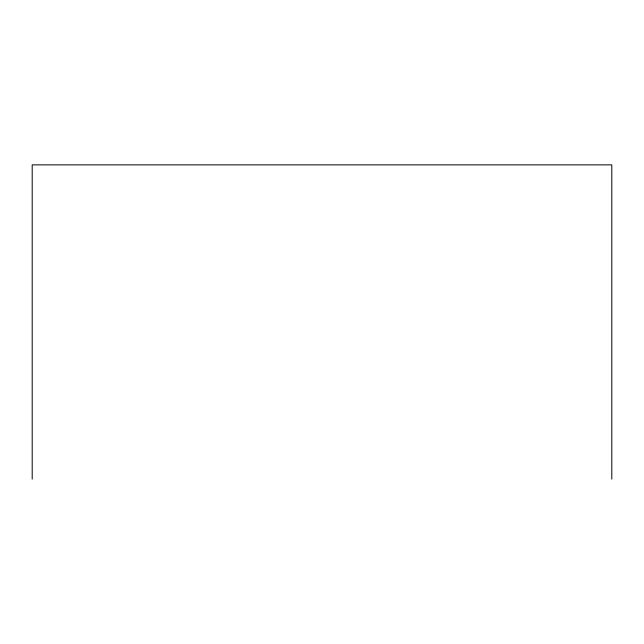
<?xml version="1.0" encoding="UTF-8"?>
<svg xmlns="http://www.w3.org/2000/svg" width="644" height="644" viewBox="0 0 644 644"><rect width="100%" height="100%" fill="white"/><g stroke="black" fill="none" stroke-linecap="round" stroke-linejoin="round"><path stroke-width="0.97" d="M611.8 479.136L611.8 164.864L32.2 164.864L32.2 479.136"/></g></svg>
